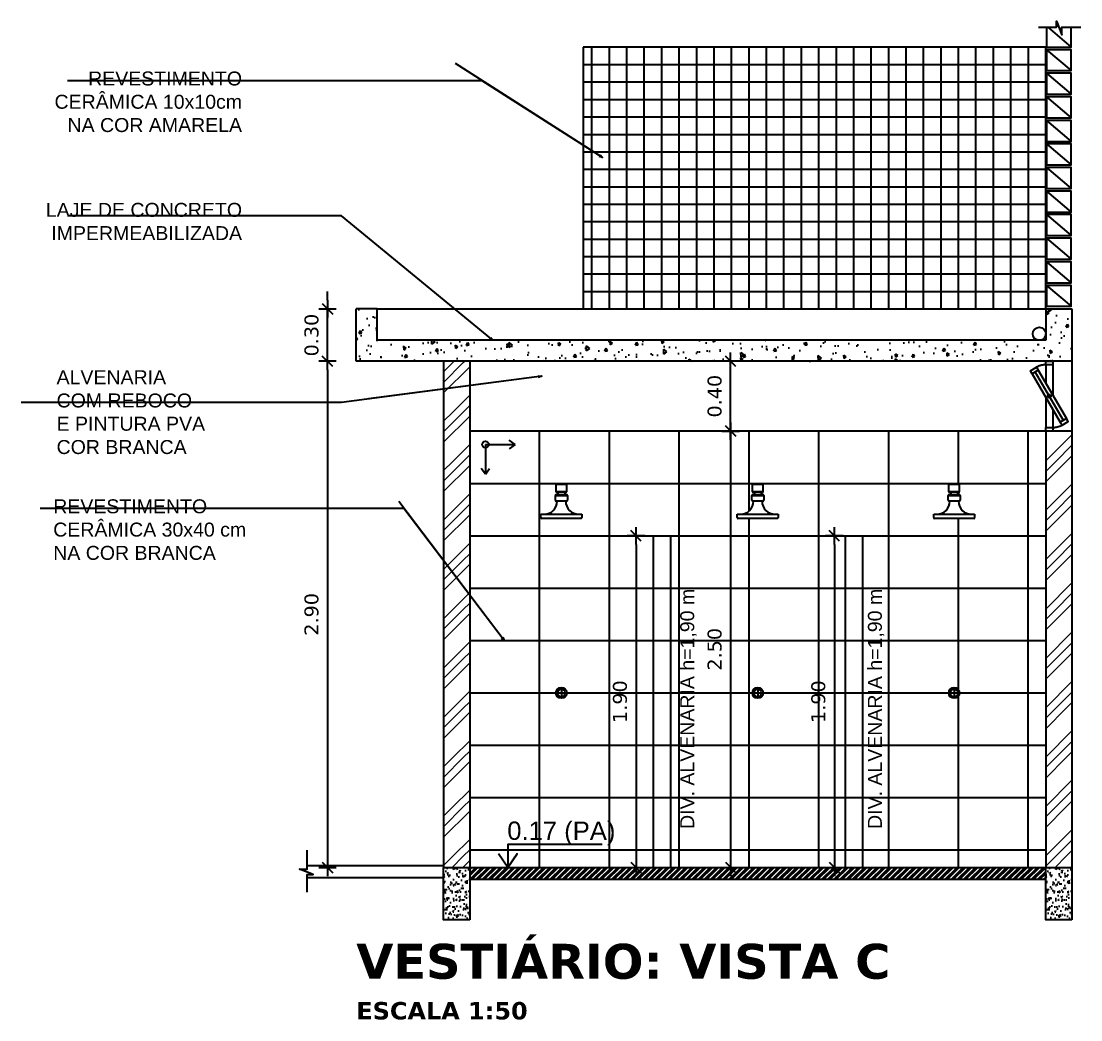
# Model space of a CAD drawing. Header units: inches. Extents: x -64 to 509, y -100 to 268.
# Drawn here: x 43.47 to 49.54, y 30.9 to 36.62 of the extents above; entities that cross this region are included whole.
import ezdxf
from ezdxf.enums import TextEntityAlignment as Align

# ---------------------------------------------------------------- set-up
doc = ezdxf.new("R2010")
doc.units = ezdxf.units.IN
doc.header["$MEASUREMENT"] = 0
doc.header["$PDMODE"] = 35
doc.linetypes.add('HIDDEN2', pattern=[0.1875, 0.125, -0.0625])
doc.linetypes.add('TRAÇO-2PTOS_P', pattern=[0.625, 0.25, -0.125, 0, -0.125, 0, -0.125])
for name, color, linetype in [('ARQ-ALV-PROJEÇÃO', 8, 'TRAÇO-2PTOS_P'), ('ARQ-ALV-VISTA1', 1, 'Continuous'), ('ARQ-ALV-VISTA2', 2, 'Continuous'), ('ARQ-CTA-1_050', 1, 'Continuous'), ('ARQ-CTA-1_200', 1, 'Continuous'), ('ARQ-HTC', 9, 'Continuous'), ('ARQ-PIS-VISTA1', 1, 'Continuous'), ('ARQ-PIS-VISTA2', 2, 'Continuous'), ('ARQ-SMB-1_050', 1, 'Continuous'), ('ARQ_DIVISORIA', 3, 'Continuous'), ('ARQ_HIDRO', 4, 'Continuous'), ('ARQ_REBOCO', 4, 'Continuous'), ('COTA', 1, 'Continuous'), ('HACHURA', 1, 'Continuous'), ('Nivel', 2, 'Continuous')]:
    doc.layers.add(name, color=color, linetype=linetype)
doc.layers.add('HAT', color=8, linetype='Continuous', lineweight=15)
doc.styles.add('ARIAL', font='arial.ttf')
doc.styles.add('FNDE Texto Cota 0050', font='verdana.ttf', dxfattribs={"height": 0.08})
doc.styles.add('ROMANS', font='arial.ttf')
doc.styles.get("Standard").update_dxf_attribs({"font": 'verdana.ttf'})
doc.dimstyles.new('COTA 50', dxfattribs={"dimtxt": 0.08, "dimasz": 0.02, "dimexe": 0.1, "dimexo": 0.2, "dimgap": 0.025, "dimtad": 1, "dimrnd": 0.01, "dimzin": 4, "dimdsep": 46, "dimtxsty": 'ROMANS', "dimblk": 'ARCHTICK', "dimcen": 0.2, "dimclrd": 1, "dimclrt": 1, "dimadec": 0, "dimazin": 0, "dimtfac": 1.777778, "dimtix": 1, "dimtmove": 2, "dimatfit": 3, "dimldrblk": 'ARCHTICK', "dimfxl": 0.25, "dimfxlon": 1, "dimtolj": 1, "dimtzin": 0, "dimarcsym": 0})
doc.dimstyles.new('FNDE 1-0050', dxfattribs={"dimscale": 5, "dimtxt": 0.08, "dimasz": 0.01, "dimexe": 0.15, "dimexo": 0.15, "dimgap": 0.01, "dimtad": 1, "dimzin": 1, "dimdsep": 46, "dimtxsty": 'FNDE Texto Cota 0050', "dimblk": 'tic', "dimcen": 0.015, "dimdle": 0.15, "dimse1": 1, "dimse2": 1, "dimclrd": 251, "dimclre": 251, "dimclrt": 256, "dimaunit": 1, "dimadec": 3, "dimazin": 0, "dimtfac": 1, "dimtix": 1, "dimtmove": 2, "dimatfit": 3, "dimldrblk": 'tic', "dimfxl": 0.15, "dimtvp": 1, "dimtolj": 1, "dimtzin": 0, "dimarcsym": 0})
pattern_1 = [(45, (1.24994, -0.4102), (0.2828427, -2e-17), [0.4]), (45, (1.30994, -0.4102), (0.2828427, -2e-17), [0.4]), (45, (1.36994, -0.4102), (0.2828427, -2e-17), [0.4])]

# ---------------------------------------------------------------- blocks, each defined once
blk = doc.blocks.new('_ArchTick')
at = {"color": 0, "linetype": 'ByBlock', "const_width": 0.15}
blk.add_lwpolyline([(-0.5, -0.5), (0.5, 0.5)], dxfattribs=at)
blk = doc.blocks.new('tic')
at = {"color": 251}
for p, q in [((-1, 0), (1, 0)), ((0, -1), (0, 1))]:
    blk.add_line(p, q, dxfattribs=at)
blk.add_line((-0.6, -0.6), (0.6, 0.6))
blk = doc.blocks.new('*D540')
at = {"layer": 'ARQ-CTA-1_050', "color": 251, "lineweight": -2, "transparency": 16777216}
blk.add_line((45.2215, 34.6204), (45.2215, 31.8204), dxfattribs=at)
at = {"layer": 'DEFPOINTS', "color": 0, "transparency": 16777216}
for p in [(45.5132, 34.6704), (45.2215, 31.7704), (46.0132, 31.7704)]:
    blk.add_point(p, dxfattribs=at)
at = {"layer": 'ARQ-CTA-1_050', "color": 251, "lineweight": -2, "transparency": 16777216, "xscale": 0.05, "yscale": 0.05, "zscale": 0.05}
for p, rotation in [((45.2215, 34.6704), 90), ((45.2215, 31.7704), 270)]:
    blk.add_blockref('tic', p, dxfattribs=dict(at, rotation=rotation))
at = {"layer": 'ARQ-CTA-1_050', "transparency": 16777216, "insert": (45.1298, 33.2204), "char_height": 0.08, "attachment_point": 5, "rotation": 90, "style": 'FNDE Texto Cota 0050'}
blk.add_mtext('\\A1;2.90', dxfattribs=at)
blk = doc.blocks.new('*D541')
at = {"layer": 'ARQ-CTA-1_050', "color": 251, "lineweight": -2, "transparency": 16777216}
for p, q in [((45.2215, 35.0204), (45.2215, 35.0704)), ((45.2215, 34.6704), (45.2215, 34.9704)), ((45.2215, 34.6204), (45.2215, 34.5704))]:
    blk.add_line(p, q, dxfattribs=at)
at = {"layer": 'DEFPOINTS', "color": 0, "transparency": 16777216}
for p in [(45.2215, 34.9704), (45.5132, 34.9704), (45.5132, 34.6704)]:
    blk.add_point(p, dxfattribs=at)
at = {"layer": 'ARQ-CTA-1_050', "color": 251, "lineweight": -2, "transparency": 16777216, "xscale": 0.05, "yscale": 0.05, "zscale": 0.05}
for p, rotation in [((45.2215, 34.9704), 270), ((45.2215, 34.6704), 90)]:
    blk.add_blockref('tic', p, dxfattribs=dict(at, rotation=rotation))
at = {"layer": 'ARQ-CTA-1_050', "transparency": 16777216, "insert": (45.1298, 34.8204), "char_height": 0.08, "attachment_point": 5, "rotation": 90, "style": 'FNDE Texto Cota 0050'}
blk.add_mtext('\\A1;0.30', dxfattribs=at)
blk = doc.blocks.new('*D554')
at = {"layer": 'ARQ-CTA-1_050', "color": 251, "lineweight": -2, "transparency": 16777216}
blk.add_line((46.9886, 33.6204), (46.9886, 31.8204), dxfattribs=at)
at = {"layer": 'DEFPOINTS', "color": 0, "transparency": 16777216}
for p in [(47.1304, 33.6704), (46.9886, 31.7704), (47.1304, 31.7704)]:
    blk.add_point(p, dxfattribs=at)
at = {"layer": 'ARQ-CTA-1_050', "color": 251, "lineweight": -2, "transparency": 16777216, "xscale": 0.05, "yscale": 0.05, "zscale": 0.05}
for p, rotation in [((46.9886, 33.6704), 90), ((46.9886, 31.7704), 270)]:
    blk.add_blockref('tic', p, dxfattribs=dict(at, rotation=rotation))
at = {"layer": 'ARQ-CTA-1_050', "transparency": 16777216, "insert": (46.897, 32.7204), "char_height": 0.08, "attachment_point": 5, "rotation": 90, "style": 'FNDE Texto Cota 0050'}
blk.add_mtext('\\A1;1.90', dxfattribs=at)
blk = doc.blocks.new('*D555')
at = {"layer": 'ARQ-CTA-1_050', "color": 251, "lineweight": -2, "transparency": 16777216}
blk.add_line((48.1249, 33.6204), (48.1249, 31.8204), dxfattribs=at)
at = {"layer": 'DEFPOINTS', "color": 0, "transparency": 16777216}
for p in [(48.2666, 33.6704), (48.1249, 31.7704), (48.2666, 31.7704)]:
    blk.add_point(p, dxfattribs=at)
at = {"layer": 'ARQ-CTA-1_050', "color": 251, "lineweight": -2, "transparency": 16777216, "xscale": 0.05, "yscale": 0.05, "zscale": 0.05}
for p, rotation in [((48.1249, 33.6704), 90), ((48.1249, 31.7704), 270)]:
    blk.add_blockref('tic', p, dxfattribs=dict(at, rotation=rotation))
at = {"layer": 'ARQ-CTA-1_050', "transparency": 16777216, "insert": (48.0333, 32.7204), "char_height": 0.08, "attachment_point": 5, "rotation": 90, "style": 'FNDE Texto Cota 0050'}
blk.add_mtext('\\A1;1.90', dxfattribs=at)
blk = doc.blocks.new('*D560')
at = {"layer": 'ARQ-CTA-1_050', "color": 251, "lineweight": -2, "transparency": 16777216}
blk.add_line((47.5308, 34.2204), (47.5308, 31.8204), dxfattribs=at)
at = {"layer": 'DEFPOINTS', "color": 0, "transparency": 16777216}
for p in [(47.6861, 34.2704), (47.5308, 31.7704), (47.6861, 31.7704)]:
    blk.add_point(p, dxfattribs=at)
at = {"layer": 'ARQ-CTA-1_050', "color": 251, "lineweight": -2, "transparency": 16777216, "xscale": 0.05, "yscale": 0.05, "zscale": 0.05}
for p, rotation in [((47.5308, 34.2704), 90), ((47.5308, 31.7704), 270)]:
    blk.add_blockref('tic', p, dxfattribs=dict(at, rotation=rotation))
at = {"layer": 'ARQ-CTA-1_050', "transparency": 16777216, "insert": (47.4391, 33.0204), "char_height": 0.08, "attachment_point": 5, "rotation": 90, "style": 'FNDE Texto Cota 0050'}
blk.add_mtext('\\A1;2.50', dxfattribs=at)
blk = doc.blocks.new('*D561')
at = {"layer": 'ARQ-CTA-1_050', "color": 251, "lineweight": -2, "transparency": 16777216}
blk.add_line((47.5308, 34.3204), (47.5308, 34.6204), dxfattribs=at)
at = {"layer": 'DEFPOINTS', "color": 0, "transparency": 16777216}
for p in [(46.4362, 34.6704), (47.5308, 34.6704), (47.6861, 34.2704)]:
    blk.add_point(p, dxfattribs=at)
at = {"layer": 'ARQ-CTA-1_050', "color": 251, "lineweight": -2, "transparency": 16777216, "xscale": 0.05, "yscale": 0.05, "zscale": 0.05}
for p, rotation in [((47.5308, 34.6704), 90), ((47.5308, 34.2704), 270)]:
    blk.add_blockref('tic', p, dxfattribs=dict(at, rotation=rotation))
at = {"layer": 'ARQ-CTA-1_050', "transparency": 16777216, "insert": (47.4391, 34.4704), "char_height": 0.08, "attachment_point": 5, "rotation": 90, "style": 'FNDE Texto Cota 0050'}
blk.add_mtext('\\A1;0.40', dxfattribs=at)

msp = doc.modelspace()

# ---------------------------------------------------------------- hatches: boundary and pattern name
at = {"layer": 'ARQ-HTC'}
h = msp.add_hatch(dxfattribs=at)
h.set_pattern_fill('_USER', color=256, scale=0.1, style=0, double=1, pattern_type=0)
h.set_pattern_definition([(180, (49.3361, 36.47037), (0, 0.1), []), (90, (49.3361, 36.47037), (0.1, 6e-18), [])])
h.paths.add_polyline_path([(46.6861, 36.4704), (49.3361, 36.4704), (49.3361, 34.9704), (46.6861, 34.9704)])
h = msp.add_hatch(dxfattribs=at)
h.set_pattern_fill('STEEL', color=256, scale=0.2)
h.set_pattern_definition([(45, (7.1, 0), (-0.01767767, 0.01767767), []), (45, (7.1, 0.0125), (-0.01767767, 0.01767767), [])])
h.paths.add_polyline_path([(49.3361, 31.7704), (46.0361, 31.7704), (46.0361, 31.7004), (49.3361, 31.7004)])
at = {"layer": 'COTA'}
h = msp.add_hatch(dxfattribs=at)
h.set_pattern_fill('AR-CONC', color=256, scale=0.025, angle=45, style=0)
h.set_pattern_definition([(95, (-29.65685, -4.40286), (0.137888, 0.11570177), [0.01875, -0.20625]), (40, (-29.65685, -4.40286), (-0.15749804, 0.10844204), [0.015, -0.165]), (145.45144, (-29.64536, -4.39322), (-0.01961004, 0.2241438), [0.01593505, -0.17528553]), (91.1842, (-29.6922, -4.3675), (0.21792335, 0.15940344), [0.028125, -0.309375]), (141.63564, (-29.67404, -4.35422), (-0.006975, 0.3374279), [0.0239026, -0.2629284]), (36.18416, (-29.6922, -4.3675), (-0.006975, 0.3374279), [0.0225, -0.2475]), (66, (-29.66569, -4.35867), (0.1766929, 0.03434562), [0.01875, -0.20625]), (11, (-29.66569, -4.35867), (-0.08517715, 0.1712021), [0.015, -0.165]), (116.45144, (-29.65096, -4.3558), (0.09151574, 0.20554773), [0.01593505, -0.17528553]), (82.5, (-29.65685, -4.40286), (-0.056698296, 0.060997454), [0, -0.163, 0, -0.1675, 0, -0.165625]), (52.5, (-29.65685, -4.40286), (-0.02321824, 0.11622736), [0, -0.0955, 0, -0.15925, 0, -0.063125]), (12.5, (-29.69627, -4.442284), (0.09835454, 0.09038019), [0, -0.0625, 0, -0.195, 0, -0.25875]), (2.5, (-29.71395, -4.45996), (0.0853975, 0.12078995), [0, -0.08125, 0, -0.1295, 0, -0.18375])])
h.paths.add_polyline_path([(49.3361, 34.7904), (45.5061, 34.7904), (45.5061, 34.9704), (45.3861, 34.9704), (45.3861, 34.6704), (49.4861, 34.6704), (49.4861, 34.9704), (49.3361, 34.9704)])
h = msp.add_hatch(dxfattribs=at)
h.set_pattern_fill('AR-CONC', color=256, scale=0.01, angle=45, style=0)
h.set_pattern_definition([(95, (16.81085, 1e-12), (0.0551552, 0.04628071), [0.0075, -0.0825]), (40, (16.81085, 1e-12), (-0.06299922, 0.04337681), [0.006, -0.066]), (145.45144, (16.81545, 0.00386), (-0.00784402, 0.08965752), [0.00637402, -0.07011421]), (91.1842, (16.79671, 0.01414), (0.08716934, 0.06376138), [0.01125, -0.12375]), (141.63564, (16.80397, 0.01946), (-0.00279, 0.13497117), [0.00956103, -0.10517138]), (36.18416, (16.79671, 0.01414), (-0.00279, 0.13497117), [0.009, -0.099]), (66, (16.807315, 0.01768), (0.07067716, 0.01373825), [0.0075, -0.0825]), (11, (16.807315, 0.01768), (-0.03407086, 0.06848084), [0.006, -0.066]), (116.45144, (16.813205, 0.01882), (0.0366063, 0.08221909), [0.00637402, -0.07011421]), (82.5, (16.81085, 1e-12), (-0.022679319, 0.024398982), [0, -0.0652, 0, -0.067, 0, -0.06625]), (52.5, (16.81085, 1e-12), (-0.009287294, 0.046490945), [0, -0.0382, 0, -0.0637, 0, -0.02525]), (12.5, (16.795082, -0.015768), (0.039341817, 0.036152076), [0, -0.025, 0, -0.078, 0, -0.1035]), (2.5, (16.78801, -0.02284), (0.034159, 0.04831598), [0, -0.0325, 0, -0.0518, 0, -0.0735])])
h.paths.add_polyline_path([(46.0361, 31.7704), (45.8861, 31.7704), (45.8861, 31.4704), (46.0361, 31.4704)])
h = msp.add_hatch(dxfattribs=at)
h.set_pattern_fill('AR-CONC', color=256, scale=0.01, angle=45, style=0)
h.set_pattern_definition([(95, (20.26085, 0), (0.0551552, 0.04628071), [0.0075, -0.0825]), (40, (20.26085, 0), (-0.06299922, 0.04337681), [0.006, -0.066]), (145.45144, (20.26545, 0.00386), (-0.00784402, 0.08965752), [0.00637402, -0.07011421]), (91.1842, (20.24671, 0.01414), (0.08716934, 0.06376138), [0.01125, -0.12375]), (141.63564, (20.25397, 0.01946), (-0.00279, 0.13497117), [0.00956103, -0.10517138]), (36.18416, (20.24671, 0.01414), (-0.00279, 0.13497117), [0.009, -0.099]), (66, (20.257315, 0.01768), (0.07067716, 0.01373825), [0.0075, -0.0825]), (11, (20.257315, 0.01768), (-0.03407086, 0.06848084), [0.006, -0.066]), (116.45144, (20.263205, 0.01882), (0.0366063, 0.08221909), [0.00637402, -0.07011421]), (82.5, (20.26085, 0), (-0.022679319, 0.024398982), [0, -0.0652, 0, -0.067, 0, -0.06625]), (52.5, (20.26085, 0), (-0.009287294, 0.046490945), [0, -0.0382, 0, -0.0637, 0, -0.02525]), (12.5, (20.245082, -0.015768), (0.039341817, 0.036152076), [0, -0.025, 0, -0.078, 0, -0.1035]), (2.5, (20.23801, -0.02284), (0.034159, 0.04831598), [0, -0.0325, 0, -0.0518, 0, -0.0735])])
h.paths.add_polyline_path([(49.4861, 31.7704), (49.3361, 31.7704), (49.3361, 31.4704), (49.4861, 31.4704)])
at = {"layer": 'HAT'}
h = msp.add_hatch(dxfattribs=at)
h.set_pattern_fill('GOST_GROUND', color=256, scale=0.02, style=0)
h.set_pattern_definition(pattern_1)
h.paths.add_polyline_path([(46.0361, 34.6704), (45.8861, 34.6704), (45.8861, 31.7704), (46.0361, 31.7704)])
h = msp.add_hatch(dxfattribs=at)
h.set_pattern_fill('GOST_GROUND', color=256, scale=0.02, style=0)
h.set_pattern_definition(pattern_1)
h.paths.add_polyline_path([(49.4861, 34.2704), (49.3361, 34.2704), (49.3361, 31.7704), (49.4861, 31.7704)])

# ---------------------------------------------------------------- linework, layer by layer
at = {"layer": 'ARQ-ALV-PROJEÇÃO', "linetype": 'HIDDEN2'}
msp.add_circle((49.3561, 34.4704), 0.00915, dxfattribs=at)
for centre, radius, start, end in [((49.3365, 34.5429), 0.1075, 90.2285, 119.98481), ((49.3689, 34.4228), 0.1326, 273.09592, 297.11739)]:
    msp.add_arc(centre, radius, start, end, dxfattribs=at)
at = {"layer": 'ARQ-ALV-VISTA1'}
msp.add_line((45.5061, 34.9704), (49.3361, 34.9704), dxfattribs=at)
msp.add_lwpolyline([(46.6861, 36.4704), (46.6861, 34.9704), (49.3361, 34.9704), (49.3361, 36.4704)], close=True, dxfattribs=at)
msp.add_circle((49.2986, 34.8279), 0.0375, dxfattribs=at)
at = {"layer": 'ARQ-ALV-VISTA2', "color": 3}
for p, q in [((49.3473, 36.585), (49.4811, 36.4704)), ((49.3411, 36.4554), (49.4811, 36.3354)), ((49.3411, 36.3204), (49.4811, 36.2004)), ((49.3411, 36.1854), (49.4811, 36.0654)), ((49.3411, 36.0504), (49.4811, 35.9304)), ((49.3411, 35.9154), (49.4811, 35.7954)), ((49.3411, 35.7804), (49.4811, 35.6604)), ((49.3411, 35.6454), (49.4811, 35.5254)), ((49.3411, 35.5104), (49.4811, 35.3904)), ((49.3411, 35.3754), (49.4811, 35.2554)), ((49.3411, 35.2404), (49.4811, 35.1204)), ((49.3411, 35.1054), (49.4811, 34.9854))]:
    msp.add_line(p, q, dxfattribs=at)
at = {"layer": 'ARQ-ALV-VISTA2'}
msp.add_line((49.2756, 34.6086), (49.4366, 34.3321), dxfattribs=at)
for points in [[(49.3411, 36.585), (49.3411, 36.4704), (49.4811, 36.4704), (49.4811, 36.585)], [(49.4082, 36.5904), (49.3971, 36.5904)]]:
    msp.add_lwpolyline(points, dxfattribs=at)
for points in [[(49.3411, 36.3354), (49.4811, 36.3354), (49.4811, 36.4554), (49.3411, 36.4554)], [(49.3411, 36.2004), (49.4811, 36.2004), (49.4811, 36.3204), (49.3411, 36.3204)], [(49.3411, 36.0654), (49.4811, 36.0654), (49.4811, 36.1854), (49.3411, 36.1854)], [(49.3411, 35.9304), (49.4811, 35.9304), (49.4811, 36.0504), (49.3411, 36.0504)], [(49.3411, 35.7954), (49.4811, 35.7954), (49.4811, 35.9154), (49.3411, 35.9154)], [(49.3411, 35.6604), (49.4811, 35.6604), (49.4811, 35.7804), (49.3411, 35.7804)], [(49.3411, 35.5254), (49.4811, 35.5254), (49.4811, 35.6454), (49.3411, 35.6454)], [(49.3411, 35.3904), (49.4811, 35.3904), (49.4811, 35.5104), (49.3411, 35.5104)], [(49.3411, 35.2554), (49.4811, 35.2554), (49.4811, 35.3754), (49.3411, 35.3754)], [(49.3411, 35.1204), (49.4811, 35.1204), (49.4811, 35.2404), (49.3411, 35.2404)], [(49.3411, 34.9854), (49.4811, 34.9854), (49.4811, 35.1054), (49.3411, 35.1054)], [(49.3761, 34.6504), (49.3361, 34.6504), (49.3361, 34.6704), (49.3761, 34.6704)], [(49.2929, 34.6187), (49.2583, 34.5986), (49.2482, 34.6159), (49.2828, 34.636)], [(49.4539, 34.3422), (49.4193, 34.322), (49.4294, 34.3048), (49.464, 34.3249)], [(49.3761, 34.2704), (49.3361, 34.2704), (49.3361, 34.2904), (49.3761, 34.2904)]]:
    msp.add_lwpolyline(points, close=True, dxfattribs=at)
at = {"layer": 'ARQ-CTA-1_050'}
for points in [[(49.2948, 36.585), (49.3971, 36.585), (49.3971, 36.6187), (49.4278, 36.5403), (49.4278, 36.585), (49.5367, 36.585)], [(45.1047, 31.6283), (45.1047, 31.7306), (45.1385, 31.7306), (45.0601, 31.7612), (45.1047, 31.7612), (45.1047, 31.8702)]]:
    msp.add_lwpolyline(points, dxfattribs=at)
at = {"layer": 'ARQ-CTA-1_050', "color": 3}
for points in [[(46.1254, 34.1938), (46.1254, 34.0231)], [(46.1254, 34.1938), (46.2961, 34.1938)], [(46.1254, 34.1938), (46.1254, 34.0231)], [(46.2961, 34.1938), (46.2624, 34.2184)], [(46.2961, 34.1938), (46.2624, 34.1692)], [(46.1254, 34.0231), (46.1008, 34.0568)], [(46.1254, 34.0231), (46.15, 34.0568)]]:
    msp.add_lwpolyline(points, dxfattribs=at)
msp.add_circle((46.1254, 34.1938), 0.0186, dxfattribs=at)
at = {"layer": 'ARQ-CTA-1_200'}
for p, q in [((49.4861, 34.6704), (49.4861, 34.2704)), ((49.2929, 34.6187), (49.4539, 34.3422)), ((49.3361, 34.6504), (49.3361, 34.5445)), ((49.3761, 34.6504), (49.3761, 34.4758)), ((49.2583, 34.5986), (49.4193, 34.322)), ((49.3361, 34.465), (49.3361, 34.2904)), ((49.3761, 34.3963), (49.3761, 34.2904))]:
    msp.add_line(p, q, dxfattribs=at)
at = {"layer": 'ARQ-PIS-VISTA1', "color": 252}
for p, q in [((46.4361, 31.7704), (46.4361, 34.2704)), ((46.8361, 31.7704), (46.8361, 34.2704)), ((47.2361, 31.7704), (47.2361, 34.2704)), ((47.6361, 33.8126), (47.6361, 34.2704)), ((48.0361, 31.7704), (48.0361, 34.2704)), ((48.4361, 31.7704), (48.4361, 34.2704)), ((48.8361, 33.9672), (48.8361, 34.2704)), ((49.2361, 31.7704), (49.2361, 34.2704)), ((46.0361, 33.9704), (49.3361, 33.9704)), ((48.8361, 33.9057), (48.8361, 33.918)), ((47.6361, 31.7704), (47.6361, 33.7704)), ((48.8361, 32.7889), (48.8361, 33.7704)), ((46.0361, 33.6704), (47.0861, 33.6704)), ((47.1861, 33.6704), (48.1861, 33.6704)), ((48.2861, 33.6704), (49.3361, 33.6704)), ((46.0361, 33.3704), (49.3361, 33.3704)), ((46.0361, 33.0704), (49.3361, 33.0704)), ((46.0361, 32.7704), (46.53, 32.7704)), ((46.5922, 32.7704), (47.655, 32.7704)), ((47.7172, 32.7704), (48.78, 32.7704)), ((48.8361, 31.7704), (48.8361, 32.7518)), ((48.8422, 32.7704), (49.3361, 32.7704)), ((46.0361, 32.4704), (49.3361, 32.4704)), ((46.0361, 32.1704), (49.3361, 32.1704)), ((46.0361, 31.8704), (49.3361, 31.8704))]:
    msp.add_line(p, q, dxfattribs=at)
at = {"layer": 'ARQ-PIS-VISTA2'}
msp.add_line((49.3361, 34.2704), (46.0361, 34.2704), dxfattribs=at)
at = {"layer": 'ARQ_DIVISORIA'}
for p, q in [((47.0861, 33.6704), (47.1861, 33.6704)), ((47.0861, 33.6704), (47.0861, 31.7704)), ((47.1861, 33.6704), (47.1861, 31.7704)), ((48.1861, 33.6704), (48.2861, 33.6704)), ((48.1861, 33.6704), (48.1861, 31.7704)), ((48.2861, 33.6704), (48.2861, 31.7704))]:
    msp.add_line(p, q, dxfattribs=at)
at = {"layer": 'ARQ_HIDRO', "color": 2}
for p, q in [((46.5316, 33.9229), (46.5316, 33.9672)), ((46.5316, 33.9672), (46.5906, 33.9672)), ((46.5906, 33.9672), (46.5906, 33.9229)), ((47.6566, 33.9229), (47.6566, 33.9672)), ((47.6566, 33.9672), (47.7156, 33.9672)), ((47.7156, 33.9672), (47.7156, 33.9229)), ((48.7816, 33.9229), (48.7816, 33.9672)), ((48.7816, 33.9672), (48.8406, 33.9672)), ((48.8406, 33.9672), (48.8406, 33.9229)), ((46.5266, 33.9008), (46.5955, 33.9008)), ((46.5266, 33.8737), (46.5266, 33.9008)), ((46.5906, 33.9229), (46.5316, 33.9229)), ((46.5316, 33.9057), (46.5906, 33.9057)), ((46.5857, 33.918), (46.5365, 33.918)), ((46.5414, 33.918), (46.5414, 33.9057)), ((46.5808, 33.918), (46.5808, 33.9057)), ((46.5955, 33.9008), (46.5955, 33.8737)), ((47.6516, 33.9008), (47.7205, 33.9008)), ((47.6516, 33.8737), (47.6516, 33.9008)), ((47.7156, 33.9229), (47.6566, 33.9229)), ((47.6566, 33.9057), (47.7156, 33.9057)), ((47.7107, 33.918), (47.6615, 33.918)), ((47.6664, 33.918), (47.6664, 33.9057)), ((47.7058, 33.918), (47.7058, 33.9057)), ((47.7205, 33.9008), (47.7205, 33.8737)), ((48.7766, 33.9008), (48.8455, 33.9008)), ((48.7766, 33.8737), (48.7766, 33.9008)), ((48.8406, 33.9229), (48.7816, 33.9229)), ((48.7816, 33.9057), (48.8406, 33.9057)), ((48.8357, 33.918), (48.7865, 33.918)), ((48.7914, 33.918), (48.7914, 33.9057)), ((48.8308, 33.918), (48.8308, 33.9057)), ((48.8455, 33.9008), (48.8455, 33.8737)), ((46.5906, 33.8688), (46.5316, 33.8688)), ((47.7156, 33.8688), (47.6566, 33.8688)), ((48.8406, 33.8688), (48.7816, 33.8688)), ((46.4438, 33.7753), (46.4438, 33.794)), ((46.4438, 33.794), (46.4617, 33.794)), ((46.6734, 33.7704), (46.4488, 33.7704)), ((46.4617, 33.794), (46.6605, 33.794)), ((46.6605, 33.794), (46.6784, 33.794)), ((46.6784, 33.794), (46.6784, 33.7753)), ((47.5688, 33.7753), (47.5688, 33.794)), ((47.5688, 33.794), (47.5867, 33.794)), ((47.7984, 33.7704), (47.5738, 33.7704)), ((47.5867, 33.794), (47.7855, 33.794)), ((47.7855, 33.794), (47.8034, 33.794)), ((47.8034, 33.794), (47.8034, 33.7753)), ((48.6938, 33.7753), (48.6938, 33.794)), ((48.6938, 33.794), (48.7117, 33.794)), ((48.9234, 33.7704), (48.6988, 33.7704)), ((48.7117, 33.794), (48.9105, 33.794)), ((48.9105, 33.794), (48.9284, 33.794)), ((48.9284, 33.794), (48.9284, 33.7753))]:
    msp.add_line(p, q, dxfattribs=at)
at = {"layer": 'ARQ_HIDRO', "color": 1}
for p, q in [((46.5611, 32.7924), (46.5611, 32.7483)), ((47.6861, 32.7924), (47.6861, 32.7483)), ((48.8111, 32.7924), (48.8111, 32.7483)), ((46.539, 32.7704), (46.5832, 32.7704)), ((47.664, 32.7704), (47.7082, 32.7704)), ((48.789, 32.7704), (48.8332, 32.7704))]:
    msp.add_line(p, q, dxfattribs=at)
for centre, radius in [((46.5611, 32.7704), 0.0311), ((46.5611, 32.7704), 0.0221), ((47.6861, 32.7704), 0.0311), ((47.6861, 32.7704), 0.0221), ((48.8111, 32.7704), 0.0311), ((48.8111, 32.7704), 0.0221)]:
    msp.add_circle(centre, radius, dxfattribs=at)
at = {"layer": 'ARQ_HIDRO', "color": 2}
for centre, radius, start, end in [((46.5316, 33.9008), 0.00492, 90, 180), ((46.5316, 33.8737), 0.00492, 180, 270), ((46.5365, 33.9229), 0.00492, 180, 270), ((46.5857, 33.9229), 0.00492, 270, 0), ((46.5906, 33.9008), 0.00492, 360, 90), ((46.5906, 33.8737), 0.00492, 270, 0), ((47.6566, 33.9008), 0.00492, 90, 180), ((47.6566, 33.8737), 0.00492, 180, 270), ((47.6615, 33.9229), 0.00492, 180, 270), ((47.7107, 33.9229), 0.00492, 270, 0), ((47.7156, 33.9008), 0.00492, 360, 90), ((47.7156, 33.8737), 0.00492, 270, 0), ((48.7816, 33.9008), 0.00492, 90, 180), ((48.7816, 33.8737), 0.00492, 180, 270), ((48.7865, 33.9229), 0.00492, 180, 270), ((48.8357, 33.9229), 0.00492, 270, 0), ((48.8406, 33.9008), 0.00492, 360, 90), ((48.8406, 33.8737), 0.00492, 270, 0), ((46.4617, 33.8688), 0.0748, 270, 0), ((46.6605, 33.8688), 0.0748, 180, 270), ((47.5867, 33.8688), 0.0748, 270, 0), ((47.7855, 33.8688), 0.0748, 180, 270), ((48.7117, 33.8688), 0.0748, 270, 0), ((48.9105, 33.8688), 0.0748, 180, 270), ((46.4488, 33.7753), 0.00492, 180, 270), ((46.6734, 33.7753), 0.00492, 270, 360), ((47.5738, 33.7753), 0.00492, 180, 270), ((47.7984, 33.7753), 0.00492, 270, 360), ((48.6988, 33.7753), 0.00492, 180, 270), ((48.9234, 33.7753), 0.00492, 270, 360)]:
    msp.add_arc(centre, radius, start, end, dxfattribs=at)
at = {"layer": 'ARQ_REBOCO'}
for p, q in [((45.5061, 34.9704), (45.3861, 34.9704)), ((45.3861, 34.6704), (45.3861, 34.9704)), ((45.5061, 34.7904), (45.5061, 34.9704)), ((49.3361, 34.7904), (45.5061, 34.7904)), ((49.4861, 34.6704), (45.3861, 34.6704)), ((45.8861, 31.7804), (45.1047, 31.7804)), ((45.8861, 31.7704), (49.4861, 31.7704)), ((45.8861, 31.7104), (45.1047, 31.7104)), ((49.3361, 31.7004), (46.0361, 31.7004))]:
    msp.add_line(p, q, dxfattribs=at)
at = {"layer": 'ARQ_REBOCO', "ltscale": 10}
for p, q in [((49.3361, 34.9704), (49.3361, 34.7904)), ((49.3361, 34.9704), (49.3361, 34.7904)), ((49.3361, 34.9704), (49.4861, 34.9704)), ((49.4861, 34.9704), (49.4861, 34.6704)), ((45.8861, 34.6704), (45.8861, 31.7704)), ((46.0361, 34.6704), (46.0361, 31.7704)), ((49.3361, 34.2704), (49.3361, 31.7704)), ((49.3361, 34.2704), (49.3361, 31.7704)), ((49.4861, 34.2704), (49.3361, 34.2704)), ((49.4861, 34.2704), (49.4861, 31.7704))]:
    msp.add_line(p, q, dxfattribs=at)
for points in [[(46.0361, 31.4704), (45.8861, 31.4704), (45.8861, 31.7704), (46.0361, 31.7704)], [(49.4861, 31.4704), (49.3361, 31.4704), (49.3361, 31.7704), (49.4861, 31.7704)]]:
    msp.add_lwpolyline(points, close=True, dxfattribs=at)
at = {"layer": 'HAT', "color": 1, "ltscale": 10}
for p, q in [((46.539, 32.7704), (46.5832, 32.7704)), ((47.664, 32.7704), (47.7082, 32.7704)), ((48.789, 32.7704), (48.8332, 32.7704))]:
    msp.add_line(p, q, dxfattribs=at)
at = {"layer": 'Nivel'}
msp.add_lwpolyline([(46.7953, 31.9018), (46.2544, 31.9018), (46.2544, 31.7704), (46.3079, 31.8474), (46.2544, 31.7704), (46.201, 31.8474)], dxfattribs=at)

# ---------------------------------------------------------------- texts
at = {"layer": 'COTA', "char_height": 0.08, "style": 'ROMANS'}
for s, insert, width, attachment_point in [('REVESTIMENTO\\PCERÂMICA 10x10cm \\PNA COR AMARELA', (44.7315, 36.3305), 1.365309, 3), ('LAJE DE CONCRETO IMPERMEABILIZADA', (44.7315, 35.5779), 1.182391, 3), ('ALVENARIA\\PCOM REBOCO \\PE PINTURA PVA \\PCOR BRANCA ', (43.6691, 34.6191), 1.731598, 1), ('REVESTIMENTO \\PCERÂMICA 30x40 cm \\PNA COR BRANCA ', (43.6499, 33.8794), 1.365309, 1)]:
    msp.add_mtext(s, dxfattribs=dict(at, insert=insert, width=width, attachment_point=attachment_point))
at = {"layer": 'COTA', "char_height": 0.08, "width": 1.365309, "attachment_point": 1, "rotation": 90, "style": 'ROMANS'}
for insert in [(47.2419, 31.9909), (48.3169, 31.9909)]:
    msp.add_mtext('DIV. ALVENARIA h=1,90 m ', dxfattribs=dict(at, insert=insert))
at = {"layer": 'HACHURA', "insert": (45.3861, 31.3328), "char_height": 0.2, "attachment_point": 1}
msp.add_mtext('{\\fVerdana|b1|i0|c0|p34;VESTIÁRIO: VISTA C\\P\\H0.5x;ESCALA 1:50}', dxfattribs=at)
at = {"layer": 'Nivel', "style": 'ARIAL'}
msp.add_text('0.17 (PA) ', height=0.105, dxfattribs=at).set_placement((46.5811, 31.9283), align=Align.CENTER)

# ---------------------------------------------------------------- dimensions: what is measured, and where the dimension line sits
at = {"layer": 'ARQ-CTA-1_050'}
for base, p1, p2, picture, middle in [((45.2215, 34.9704), (45.5132, 34.6704), (45.5132, 34.9704), '*D541', (45.1298, 34.8204)), ((45.2215, 31.7704), (45.5132, 34.6704), (46.0132, 31.7704), '*D540', (45.1298, 33.2204)), ((47.5308, 34.6704), (47.6861, 34.2704), (46.4362, 34.6704), '*D561', (47.4391, 34.4704)), ((47.5308, 31.7704), (47.6861, 34.2704), (47.6861, 31.7704), '*D560', (47.4391, 33.0204)), ((46.9886, 31.7704), (47.1304, 33.6704), (47.1304, 31.7704), '*D554', (46.897, 32.7204)), ((48.1249, 31.7704), (48.2666, 33.6704), (48.2666, 31.7704), '*D555', (48.0333, 32.7204))]:
    dim = msp.add_linear_dim(base=base, p1=p1, p2=p2, angle=90, dimstyle='FNDE 1-0050', dxfattribs=at)
    dim.commit()
    dim.dimension.update_dxf_attribs({"geometry": picture, "text_midpoint": middle})

# ---------------------------------------------------------------- leaders
at = {"layer": 'ARQ-SMB-1_050', "annotation_type": 0, "has_hookline": 1, "hookline_direction": 1}
for points in [[(46.7965, 35.8375), (46.1068, 36.2777), (44.7565, 36.2777)], [(46.1682, 34.7904), (45.3016, 35.5041), (44.7565, 35.5041)], [(46.4481, 34.5852), (45.3016, 34.4342), (44.4913, 34.4342)]]:
    msp.add_leader(points, dimstyle='COTA 50', override={"dimldrblk": 'Open30'}, dxfattribs=at)
at = {"layer": 'COTA', "annotation_type": 0, "has_hookline": 1, "hookline_direction": 1}
msp.add_leader([(46.2341, 33.0704), (45.6593, 33.8266), (44.5997, 33.8266)], dimstyle='COTA 50', override={"dimldrblk": 'Open30'}, dxfattribs=at)

doc.saveas('drawing.dxf')
